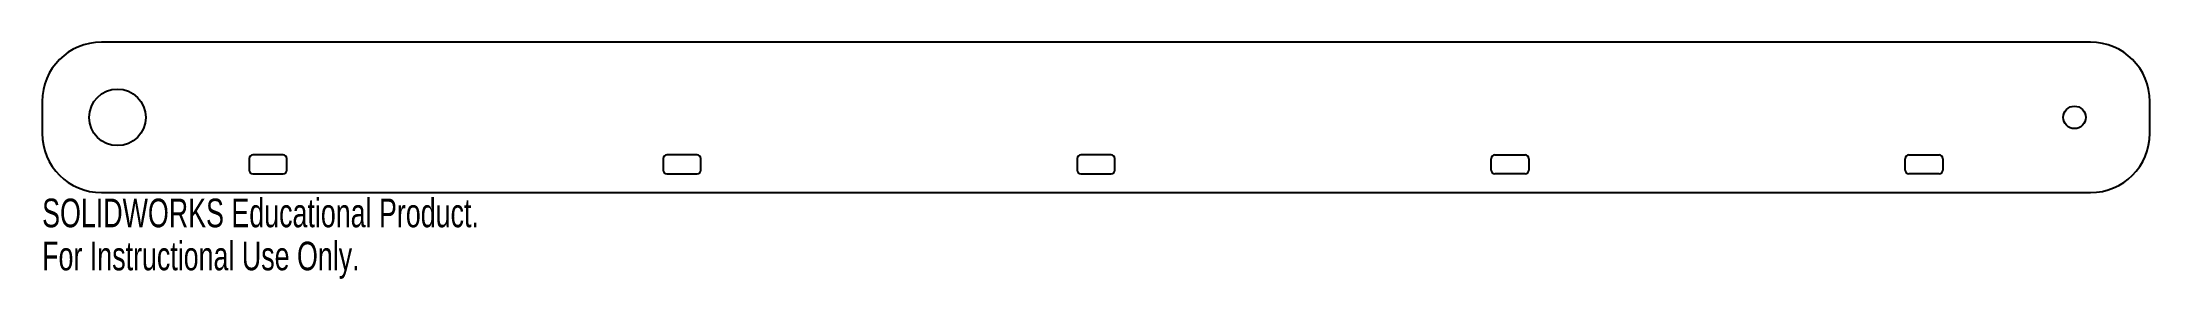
# Model space of a CAD drawing. Header units: inches. Extents: x -7 to 7, y -1.1 to 0.5.
import ezdxf

# ---------------------------------------------------------------- set-up
doc = ezdxf.new("R2010")
doc.units = ezdxf.units.IN
doc.header["$MEASUREMENT"] = 0
doc.styles.add('SLDTEXTSTYLE0', font='TXT', dxfattribs={"width": 0.7})

msp = doc.modelspace()

# ---------------------------------------------------------------- linework, layer by layer
at = {"color": 7, "linetype": 'Continuous', "lineweight": 25}
for p, q in [((6.606, 0.5), (-6.606, 0.5)), ((-7, 0.106), (-7, -0.106)), ((7, -0.106), (7, 0.106)), ((-5.625, -0.275), (-5.625, -0.35)), ((-5.4, -0.25), (-5.6, -0.25)), ((-5.375, -0.35), (-5.375, -0.275)), ((-2.875, -0.275), (-2.875, -0.35)), ((-2.65, -0.25), (-2.85, -0.25)), ((-2.625, -0.35), (-2.625, -0.275)), ((-0.125, -0.275), (-0.125, -0.35)), ((0.1, -0.25), (-0.1, -0.25)), ((0.125, -0.35), (0.125, -0.275)), ((2.625, -0.35), (2.625, -0.275)), ((2.65, -0.25), (2.85, -0.25)), ((2.875, -0.275), (2.875, -0.35)), ((5.375, -0.35), (5.375, -0.275)), ((5.4, -0.25), (5.6, -0.25)), ((5.625, -0.275), (5.625, -0.35)), ((-5.6, -0.375), (-5.4, -0.375)), ((-2.85, -0.375), (-2.65, -0.375)), ((-0.1, -0.375), (0.1, -0.375)), ((2.85, -0.375), (2.65, -0.375)), ((5.6, -0.375), (5.4, -0.375)), ((-6.606, -0.5), (6.606, -0.5))]:
    msp.add_line(p, q, dxfattribs=at)
for centre, radius in [((-6.5, 0), 0.188), ((6.5, 0), 0.0748)]:
    msp.add_circle(centre, radius, dxfattribs=at)
for centre, radius, start, end in [((-6.606, 0.106), 0.394, 90, 180), ((6.606, 0.106), 0.394, 0, 90), ((-6.606, -0.106), 0.394, 180, 270), ((6.606, -0.106), 0.394, 270, 0), ((-5.6, -0.275), 0.025, 90, 180), ((-5.4, -0.275), 0.025, 0, 90), ((-2.85, -0.275), 0.025, 90, 180), ((-2.65, -0.275), 0.025, 0, 90), ((-0.1, -0.275), 0.025, 90, 180), ((0.1, -0.275), 0.025, 0, 90), ((2.65, -0.275), 0.025, 90, 180), ((2.85, -0.275), 0.025, 0, 90), ((5.4, -0.275), 0.025, 90, 180), ((5.6, -0.275), 0.025, 0, 90), ((-5.6, -0.35), 0.025, 180, 270), ((-5.4, -0.35), 0.025, 270, 0), ((-2.85, -0.35), 0.025, 180, 270), ((-2.65, -0.35), 0.025, 270, 0), ((-0.1, -0.35), 0.025, 180, 270), ((0.1, -0.35), 0.025, 270, 0), ((2.65, -0.35), 0.025, 180, 270), ((2.85, -0.35), 0.025, 270, 0), ((5.4, -0.35), 0.025, 180, 270), ((5.6, -0.35), 0.025, 270, 0)]:
    msp.add_arc(centre, radius, start, end, dxfattribs=at)

# ---------------------------------------------------------------- texts
at = {"color": 7, "linetype": 'Continuous', "char_height": 0.1903, "attachment_point": 1, "style": 'SLDTEXTSTYLE0'}
for s, insert in [('SOLIDWORKS Educational Product.', (-7, -0.54)), ('For Instructional Use Only.', (-7, -0.826))]:
    msp.add_mtext(s, dxfattribs=dict(at, insert=insert))

doc.saveas('drawing.dxf')
